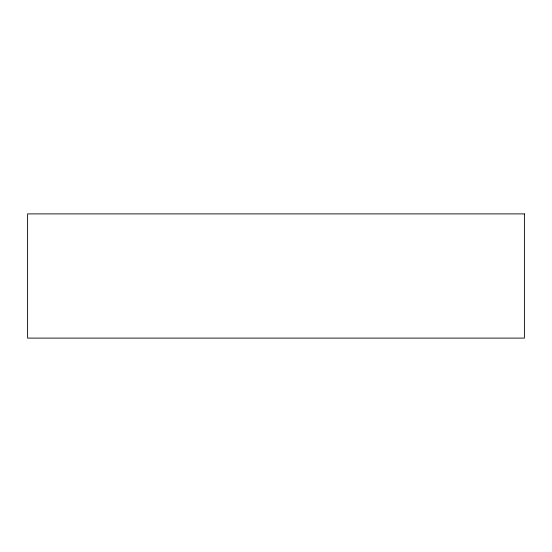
<?xml version="1.0" encoding="UTF-8"?>
<svg xmlns="http://www.w3.org/2000/svg" width="552" height="552" viewBox="0 0 552 552"><rect width="100%" height="100%" fill="white"/><g stroke="black" fill="none" stroke-linecap="round" stroke-linejoin="round"><path stroke-width="0.83" d="M524.4 213.9L27.6 213.9L27.6 338.1L524.4 338.1L524.4 213.9"/></g></svg>
